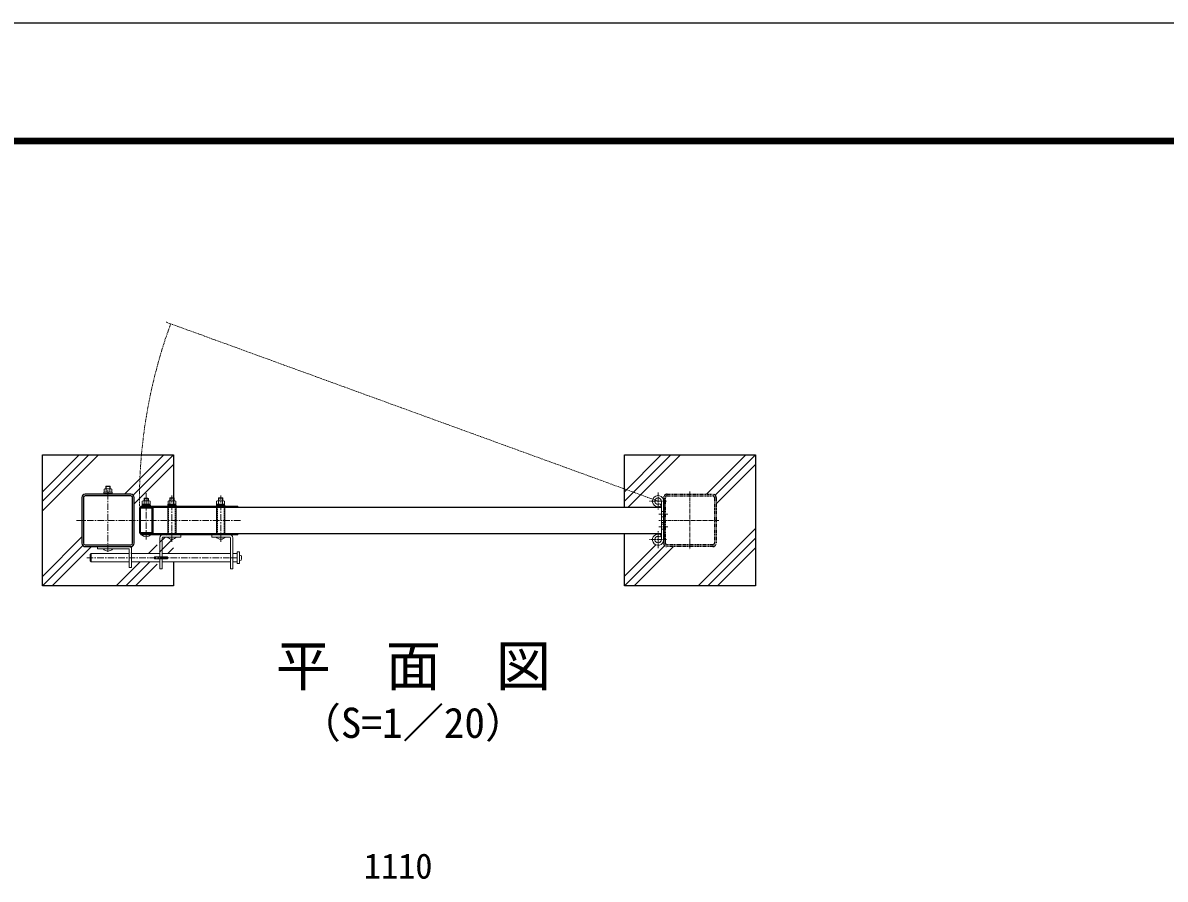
# Model space of a CAD drawing. Units: millimetres, scale not verified. Extents: x -4200 to 4200, y -2970 to 2970.
# Drawn here: x -2641 to -462, y 1336 to 2970 of the extents above; entities that cross this region are included whole.
import ezdxf
from ezdxf.enums import TextEntityAlignment as Align

# ---------------------------------------------------------------- set-up
doc = ezdxf.new("R2010")
doc.units = ezdxf.units.MM
doc.header["$LTSCALE"] = 10
for name, pattern in [('USER1', [2, 1.25, -0.25, 0.25, -0.25]), ('USER2', [1.125, 0.75, -0.125, 0.125, -0.125]), ('USER3', [0.375, 0.25, -0.125]), ('USER4', [1.25, 0.625, -0.125, 0.125, -0.125, 0.125, -0.125])]:
    doc.linetypes.add(name, pattern=pattern)
for name, color, linetype, lineweight in [('0-0_D-TTL-TXT', 7, 'Continuous', 25), ('0-1_D-TTL', 7, 'Continuous', 25), ('0-2_D-STR1', 1, 'Continuous', 25), ('0-4_D-STR-DIM', 7, 'Continuous', 13), ('0-7_D-BMK', 2, 'USER1', 13), ('0-8_D-STR4', 7, 'Continuous', 25), ('0-9_D-STR3', 3, 'Continuous', 13), ('0-A_D-DCR-HCH', 7, 'Continuous', 13)]:
    doc.layers.add(name, color=color, linetype=linetype, lineweight=lineweight)
doc.styles.add('ＭＳ ゴシック', font='')
doc.styles.get('ＭＳ ゴシック').set_extended_font_data('MS Gothic')

msp = doc.modelspace()

# ---------------------------------------------------------------- linework, layer by layer
at = {"layer": '0-1_D-TTL', "color": 2}
msp.add_lwpolyline([(-4200, 2970), (4200, 2970), (4200, -2970), (-4200, -2970)], close=True, dxfattribs=at)
at = {"layer": '0-1_D-TTL'}
for points in [[(-3930, 2750), (3930, 2750), (3930, -2750), (-3930, -2750)], [(-3927.5, 2747.5), (3927.5, 2747.5), (3927.5, -2747.5), (-3927.5, -2747.5)], [(-3925, 2745), (3925, 2745), (3925, -2745), (-3925, -2745)], [(-3922.5, 2742.5), (3922.5, 2742.5), (3922.5, -2742.5), (-3922.5, -2742.5)], [(-3920, 2740), (3920, 2740), (3920, -2740), (-3920, -2740)]]:
    msp.add_lwpolyline(points, close=True, dxfattribs=at)
at = {"layer": '0-2_D-STR1'}
for p, q in [((-2435.14, 2070.76), (-2522.34, 2070.76)), ((-2528.74, 2064.36), (-2528.74, 1977.16)), ((-2525.54, 2064.36), (-2525.54, 1977.16)), ((-2435.14, 2067.56), (-2522.34, 2067.56)), ((-2431.94, 1977.16), (-2431.94, 2064.36)), ((-2428.74, 1977.16), (-2428.74, 2064.36)), ((-1418.74, 2064.36), (-1418.74, 1984.06)), ((-1418.74, 1977.16), (-1418.74, 2064.36)), ((-2418.74, 2044.16), (-2418.74, 1997.36)), ((-2418.74, 2044.16), (-2418.74, 1997.36)), ((-2394.34, 2045.76), (-2417.14, 2045.76)), ((-2394.34, 2045.76), (-2417.14, 2045.76)), ((-2394.34, 2045.76), (-1423.74, 2045.76)), ((-2392.74, 1997.36), (-2392.74, 2044.16)), ((-2392.74, 1997.36), (-2392.74, 2044.16)), ((-2417.14, 1995.76), (-2394.34, 1995.76)), ((-2417.14, 1995.76), (-2394.34, 1995.76)), ((-2394.34, 1995.76), (-1423.74, 1995.76)), ((-1449.74, 1995.76), (-1423.74, 1995.76)), ((-2522.34, 1973.96), (-2435.14, 1973.96)), ((-2522.34, 1970.76), (-2435.14, 1970.76))]:
    msp.add_line(p, q, dxfattribs=at)
at = {"layer": '0-2_D-STR1', "linetype": 'USER4'}
for p, q in [((-1412.34, 2070.76), (-1325.14, 2070.76)), ((-1415.54, 1977.16), (-1415.54, 2064.36)), ((-1412.34, 2067.56), (-1325.14, 2067.56)), ((-1321.94, 2064.36), (-1321.94, 1977.16)), ((-1318.74, 2064.36), (-1318.74, 1977.16)), ((-1325.14, 1973.96), (-1412.34, 1973.96)), ((-1325.14, 1970.76), (-1412.34, 1970.76))]:
    msp.add_line(p, q, dxfattribs=at)
at = {"layer": '0-2_D-STR1'}
msp.add_lwpolyline([(-2417.14, 1997.36), (-2394.34, 1997.36), (-2394.34, 2044.16), (-2417.14, 2044.16)], close=True, dxfattribs=at)
msp.add_lwpolyline([(-2417.14, 1997.36), (-2394.34, 1997.36), (-2394.34, 2044.16), (-2417.14, 2044.16)], close=True, dxfattribs=at)
for centre, radius, start, end in [((-2522.34, 2064.36), 6.4, 90, 180), ((-2435.14, 2064.36), 6.4, 0, 90), ((-2522.34, 2064.36), 3.2, 90, 180), ((-2435.14, 2064.36), 3.2, 0, 90), ((-2417.14, 2044.16), 1.6, 90, 180), ((-2417.14, 2044.16), 1.6, 90, 180), ((-2394.34, 2044.16), 1.6, 0, 90), ((-2394.34, 2044.16), 1.6, 0, 90), ((-2417.14, 1997.36), 1.6, 180, 270), ((-2417.14, 1997.36), 1.6, 180, 270), ((-2394.34, 1997.36), 1.6, 270, 0), ((-2394.34, 1997.36), 1.6, 270, 0), ((-2522.34, 1977.16), 6.4, 180, 270), ((-2522.34, 1977.16), 3.2, 180, 270), ((-2435.14, 1977.16), 6.4, 270, 0), ((-2435.14, 1977.16), 3.2, 270, 0)]:
    msp.add_arc(centre, radius, start, end, dxfattribs=at)
at = {"layer": '0-2_D-STR1', "linetype": 'USER4'}
for centre, radius, start, end in [((-1412.34, 2064.36), 6.4, 90, 180), ((-1325.14, 2064.36), 6.4, 0, 90), ((-1412.34, 2064.36), 3.2, 90, 180), ((-1325.14, 2064.36), 3.2, 0, 90), ((-1412.34, 1977.16), 6.4, 180, 270), ((-1412.34, 1977.16), 3.2, 180, 270), ((-1325.14, 1977.16), 6.4, 270, 0), ((-1325.14, 1977.16), 3.2, 270, 0)]:
    msp.add_arc(centre, radius, start, end, dxfattribs=at)
at = {"layer": '0-7_D-BMK', "linetype": 'USER4'}
msp.add_line((-1429.44, 2057.46), (-2368.99, 2399.43), dxfattribs=at)
at = {"layer": '0-7_D-BMK'}
for p, q in [((-2478.74, 1960.76), (-2478.74, 2080.76)), ((-2405.74, 1984.46), (-2405.74, 2072.53)), ((-2405.74, 2051.06), (-2405.74, 2042.76)), ((-2356.74, 1979.96), (-2356.74, 2068.03)), ((-2263.74, 1979.96), (-2263.74, 2068.03)), ((-2538.74, 2020.76), (-2224.99, 2020.76)), ((-2405.74, 1990.46), (-2405.74, 1998.76)), ((-2356.74, 1990.46), (-2356.74, 1998.76)), ((-2356.74, 1996.46), (-2356.74, 1985.96)), ((-2263.74, 1996.46), (-2263.74, 1985.96)), ((-2478.74, 1963.26), (-2478.74, 1973.76)), ((-2519.24, 1949.46), (-2231.74, 1949.46))]:
    msp.add_line(p, q, dxfattribs=at)
at = {"layer": '0-7_D-BMK', "linetype": 'USER2'}
for p, q in [((-1429.44, 2073.73), (-1429.44, 2041.2)), ((-1368.74, 2075.76), (-1368.74, 1965.76)), ((-1413.18, 2057.46), (-1445.71, 2057.46)), ((-1410.54, 2032.76), (-1428.24, 2032.76)), ((-1313.74, 2020.76), (-1428.24, 2020.76)), ((-1410.54, 2008.76), (-1428.24, 2008.76)), ((-1413.18, 1984.06), (-1445.71, 1984.06)), ((-1429.44, 1967.8), (-1429.44, 2000.33))]:
    msp.add_line(p, q, dxfattribs=at)
at = {"layer": '0-7_D-BMK', "linetype": 'USER4'}
msp.add_arc((-1429.44, 2057.46), 989.39, 160, 180.54432, dxfattribs=at)
at = {"layer": '0-8_D-STR4'}
for p, q in [((-2603.74, 1895.76), (-2603.74, 2145.76)), ((-1493.74, 2045.76), (-1493.74, 2145.76)), ((-1493.74, 1895.76), (-1493.74, 1995.76)), ((-2353.74, 1941.46), (-2353.74, 1895.76)), ((-2353.74, 1895.76), (-2603.74, 1895.76)), ((-1243.74, 1895.76), (-1493.74, 1895.76))]:
    msp.add_line(p, q, dxfattribs=at)
for points in [[(-2603.74, 2145.76), (-2353.74, 2145.76), (-2353.74, 2045.76)], [(-1493.74, 2145.76), (-1243.74, 2145.76), (-1243.74, 1895.76)]]:
    msp.add_lwpolyline(points, dxfattribs=at)
at = {"layer": '0-9_D-STR3'}
for p, q in [((-2486.74, 2072.36), (-2486.74, 2070.76)), ((-2486.74, 2070.76), (-2470.74, 2070.76)), ((-2486.44, 2074.36), (-2471.04, 2074.36)), ((-2486.44, 2072.36), (-2486.44, 2074.36)), ((-2471.04, 2072.36), (-2486.44, 2072.36)), ((-2486.24, 2074.36), (-2486.24, 2080.16)), ((-2486.24, 2074.36), (-2471.24, 2074.36)), ((-2484.52, 2080.86), (-2472.97, 2080.86)), ((-2482.74, 2080.86), (-2482.74, 2085.58)), ((-2482.49, 2074.36), (-2482.49, 2080.16)), ((-2482.06, 2080.86), (-2482.06, 2086.26)), ((-2475.41, 2086.26), (-2482.06, 2086.26)), ((-2479.24, 2074.36), (-2479.24, 2072.36)), ((-2478.24, 2074.36), (-2478.24, 2072.36)), ((-2475.41, 2080.86), (-2475.41, 2086.26)), ((-2475.41, 2086.26), (-2474.74, 2085.58)), ((-2474.99, 2074.36), (-2474.99, 2080.16)), ((-2474.74, 2080.86), (-2474.74, 2085.58)), ((-2471.24, 2074.36), (-2471.24, 2080.16)), ((-2471.04, 2074.36), (-2471.04, 2072.36)), ((-2413.74, 2049.66), (-2413.74, 2048.06)), ((-2413.44, 2051.66), (-2398.04, 2051.66)), ((-2413.44, 2049.66), (-2413.44, 2051.66)), ((-2398.04, 2049.66), (-2413.44, 2049.66)), ((-2413.24, 2051.66), (-2413.24, 2057.46)), ((-2413.24, 2051.66), (-2398.24, 2051.66)), ((-2411.52, 2058.16), (-2399.97, 2058.16)), ((-2409.74, 2058.16), (-2409.74, 2062.78)), ((-2409.49, 2051.66), (-2409.49, 2057.46)), ((-2409.06, 2058.16), (-2409.06, 2063.46)), ((-2402.41, 2063.46), (-2409.06, 2063.46)), ((-2406.24, 2051.66), (-2406.24, 2049.66)), ((-2405.24, 2051.66), (-2405.24, 2049.66)), ((-2402.41, 2058.16), (-2402.41, 2063.46)), ((-2402.41, 2063.46), (-2401.74, 2062.78)), ((-2401.99, 2051.66), (-2401.99, 2057.46)), ((-2401.74, 2058.16), (-2401.74, 2062.78)), ((-2398.24, 2051.66), (-2398.24, 2057.46)), ((-2398.04, 2051.66), (-2398.04, 2049.66)), ((-2364.74, 2049.66), (-2364.74, 2048.06)), ((-2364.44, 2051.66), (-2349.04, 2051.66)), ((-2364.44, 2049.66), (-2364.44, 2051.66)), ((-2349.04, 2049.66), (-2364.44, 2049.66)), ((-2364.24, 2051.66), (-2364.24, 2057.46)), ((-2364.24, 2051.66), (-2349.24, 2051.66)), ((-2362.52, 2058.16), (-2350.97, 2058.16)), ((-2360.74, 2058.16), (-2360.74, 2063.28)), ((-2360.49, 2051.66), (-2360.49, 2057.46)), ((-2360.06, 2058.16), (-2360.06, 2063.96)), ((-2353.41, 2063.96), (-2360.06, 2063.96)), ((-2357.24, 2051.66), (-2357.24, 2049.66)), ((-2356.24, 2051.66), (-2356.24, 2049.66)), ((-2353.41, 2058.16), (-2353.41, 2063.96)), ((-2353.41, 2063.96), (-2352.74, 2063.28)), ((-2352.99, 2051.66), (-2352.99, 2057.46)), ((-2352.74, 2058.16), (-2352.74, 2063.28)), ((-2349.24, 2051.66), (-2349.24, 2057.46)), ((-2349.04, 2051.66), (-2349.04, 2049.66)), ((-2271.99, 2049.66), (-2271.99, 2048.06)), ((-2271.69, 2051.66), (-2256.29, 2051.66)), ((-2271.69, 2049.66), (-2271.69, 2051.66)), ((-2256.29, 2049.66), (-2271.69, 2049.66)), ((-2271.49, 2051.66), (-2271.49, 2057.46)), ((-2271.49, 2051.66), (-2256.49, 2051.66)), ((-2269.77, 2058.16), (-2258.22, 2058.16)), ((-2267.74, 2058.16), (-2267.74, 2063.28)), ((-2267.74, 2051.66), (-2267.74, 2057.46)), ((-2267.06, 2058.16), (-2267.06, 2063.96)), ((-2260.42, 2063.96), (-2267.06, 2063.96)), ((-2264.49, 2051.66), (-2264.49, 2049.66)), ((-2263.49, 2051.66), (-2263.49, 2049.66)), ((-2260.42, 2058.16), (-2260.42, 2063.96)), ((-2260.42, 2063.96), (-2259.74, 2063.28)), ((-2260.24, 2051.66), (-2260.24, 2057.46)), ((-2259.74, 2058.16), (-2259.74, 2063.28)), ((-2256.49, 2051.66), (-2256.49, 2057.46)), ((-2256.29, 2051.66), (-2256.29, 2049.66)), ((-1423.24, 2048.74), (-1425.85, 2052.41)), ((-1423.24, 2057.46), (-1423.24, 1984.06)), ((-2416.24, 2048.06), (-2416.24, 2045.76)), ((-2416.24, 2048.06), (-2231.24, 2048.06)), ((-2416.24, 2045.76), (-2231.24, 2045.76)), ((-2413.74, 2048.06), (-2397.74, 2048.06)), ((-2364.74, 2048.06), (-2348.74, 2048.06)), ((-2273.49, 2048.06), (-2263.99, 2048.06)), ((-2271.99, 2048.06), (-2255.99, 2048.06)), ((-2231.24, 2048.06), (-2231.24, 2045.76)), ((-1418.74, 2037.76), (-1423.24, 2037.76)), ((-1418.74, 2027.76), (-1423.24, 2027.76)), ((-1418.74, 2017.01), (-1423.24, 2017.01)), ((-1418.74, 2013.76), (-1423.24, 2013.76)), ((-2416.24, 1993.46), (-2416.24, 1995.76)), ((-2416.24, 1995.76), (-2231.24, 1995.76)), ((-2416.24, 1993.46), (-2231.24, 1993.46)), ((-2414.74, 1993.46), (-2396.74, 1993.46)), ((-2413.74, 1993.46), (-2397.74, 1993.46)), ((-2375.24, 1987.46), (-2375.24, 1928.46)), ((-2373.74, 1993.46), (-2339.74, 1993.46)), ((-2373.74, 1988.96), (-2339.74, 1988.96)), ((-2365.74, 1988.96), (-2347.74, 1988.96)), ((-2364.74, 1988.96), (-2348.74, 1988.96)), ((-2339.74, 1988.96), (-2339.74, 1993.46)), ((-2246.74, 1993.46), (-2280.74, 1993.46)), ((-2280.74, 1988.96), (-2280.74, 1993.46)), ((-2246.74, 1988.96), (-2280.74, 1988.96)), ((-2272.74, 1988.96), (-2254.74, 1988.96)), ((-2271.74, 1988.96), (-2255.74, 1988.96)), ((-2245.24, 1987.46), (-2245.24, 1928.46)), ((-2231.24, 1993.46), (-2231.24, 1995.76)), ((-1423.24, 1992.78), (-1425.85, 1989.12)), ((-1418.74, 2003.76), (-1423.24, 2003.76)), ((-2498.74, 1970.76), (-2437.74, 1970.76)), ((-2498.74, 1970.76), (-2498.74, 1966.26)), ((-2498.74, 1966.26), (-2438.74, 1966.26)), ((-2438.24, 1965.76), (-2438.24, 1930.76)), ((-2433.74, 1966.76), (-2433.74, 1930.76)), ((-2510.49, 1957.46), (-2438.24, 1957.46)), ((-2510.49, 1957.46), (-2510.49, 1941.46)), ((-2433.74, 1957.46), (-2379.74, 1957.46)), ((-2379.74, 1941.46), (-2433.74, 1941.46)), ((-2375.24, 1957.46), (-2245.24, 1957.46)), ((-2245.24, 1941.46), (-2375.24, 1941.46)), ((-2240.74, 1957.46), (-2232.49, 1957.46)), ((-2232.49, 1941.46), (-2240.74, 1941.46)), ((-2227.99, 1944.21), (-2227.99, 1954.71)), ((-2227.09, 1954.71), (-2227.99, 1954.71)), ((-2227.09, 1944.21), (-2227.99, 1944.21)), ((-2224.09, 1947.21), (-2224.09, 1951.71)), ((-2438.24, 1930.76), (-2433.74, 1930.76))]:
    msp.add_line(p, q, dxfattribs=at)
at = {"layer": '0-9_D-STR3', "linetype": 'USER3'}
for p, q in [((-2363.09, 2045.76), (-2363.09, 1995.76)), ((-2350.39, 1995.76), (-2350.39, 2045.76)), ((-2270.09, 2045.76), (-2270.09, 1995.76)), ((-2257.39, 1995.76), (-2257.39, 2045.76))]:
    msp.add_line(p, q, dxfattribs=at)
at = {"layer": '0-9_D-STR3'}
for points in [[(-2486.74, 2072.36), (-2470.74, 2072.36), (-2470.74, 2070.76)], [(-2474.74, 2085.58), (-2482.74, 2085.58), (-2482.06, 2086.26)], [(-2413.74, 2049.66), (-2397.74, 2049.66), (-2397.74, 2048.06)], [(-2401.74, 2062.78), (-2409.74, 2062.78), (-2409.06, 2063.46)], [(-2364.74, 2049.66), (-2348.74, 2049.66), (-2348.74, 2048.06)], [(-2352.74, 2063.28), (-2360.74, 2063.28), (-2360.06, 2063.96)], [(-2271.99, 2049.66), (-2255.99, 2049.66), (-2255.99, 2048.06)], [(-2259.74, 2063.28), (-2267.74, 2063.28), (-2267.06, 2063.96)], [(-2364.69, 1995.76), (-2348.79, 1995.76), (-2348.79, 2045.76)], [(-2348.79, 2045.76), (-2364.69, 2045.76), (-2364.69, 1995.76)], [(-2271.69, 1995.76), (-2255.79, 1995.76), (-2255.79, 2045.76)], [(-2255.79, 2045.76), (-2271.69, 2045.76), (-2271.69, 1995.76)], [(-2379.74, 1987.46), (-2379.74, 1928.46), (-2375.24, 1928.46)], [(-2240.74, 1987.46), (-2240.74, 1928.46), (-2245.24, 1928.46)], [(-2438.24, 1941.46), (-2510.49, 1941.46), (-2512.49, 1943.46), (-2512.49, 1955.46), (-2510.49, 1957.46)]]:
    msp.add_lwpolyline(points, dxfattribs=at)
for points in [[(-2389.99, 1947.46), (-2364.99, 1947.46), (-2364.99, 1951.46), (-2389.99, 1951.46)], [(-2232.49, 1938.46), (-2227.99, 1938.46), (-2227.99, 1960.46), (-2232.49, 1960.46)]]:
    msp.add_lwpolyline(points, close=True, dxfattribs=at)
for centre, radius, start, end in [((-2484.36, 2078.02), 2.85, 48.83491, 131.16509), ((-2478.74, 2070.47), 10.39, 68.85295, 111.14705), ((-2473.11, 2078.02), 2.85, 48.86505, 131.13495), ((-2411.36, 2055.32), 2.85, 48.83491, 131.16509), ((-2405.74, 2047.77), 10.39, 68.85295, 111.14705), ((-2400.11, 2055.32), 2.85, 48.86505, 131.13495), ((-2362.36, 2055.32), 2.85, 48.83491, 131.16509), ((-2356.74, 2047.77), 10.39, 68.85295, 111.14705), ((-2351.11, 2055.32), 2.85, 48.86505, 131.13495), ((-2269.62, 2055.32), 2.85, 48.83491, 131.16509), ((-2263.99, 2047.77), 10.39, 68.85295, 111.14705), ((-2258.37, 2055.32), 2.85, 48.86505, 131.13495), ((-1429.44, 2057.46), 10.7, 0, 305.41111), ((-1429.44, 2057.46), 6.2, 0, 305.41111), ((-2405.74, 2001.59), 12.12, 222.07502, 317.92498), ((-2373.74, 1987.46), 6, 90, 180), ((-2373.74, 1987.46), 1.5, 90, 180), ((-2356.74, 1997.09), 12.12, 222.07502, 317.92498), ((-2263.74, 1997.09), 12.12, 222.07502, 317.92498), ((-2246.74, 1987.46), 6, 0, 90), ((-2246.74, 1987.46), 1.5, 0, 90), ((-1429.44, 1984.06), 10.7, 54.58889, 0), ((-1429.44, 1984.06), 6.2, 54.58889, 0), ((-2478.74, 1974.39), 12.12, 222.07502, 317.92498), ((-2438.74, 1965.76), 0.5, 0, 90), ((-2437.74, 1966.76), 4, 0, 90), ((-2227.09, 1951.71), 3, 0, 90), ((-2227.09, 1947.21), 3, 270, 0)]:
    msp.add_arc(centre, radius, start, end, dxfattribs=at)
at = {"layer": '0-A_D-DCR-HCH'}
for p, q in [((-2603.74, 2057.13), (-2515.11, 2145.76)), ((-2603.74, 2038.74), (-2496.72, 2145.76)), ((-2603.74, 2075.51), (-2533.49, 2145.76)), ((-2447.13, 2070.76), (-2372.13, 2145.76)), ((-2430.62, 2068.89), (-2353.74, 2145.76)), ((-1493.74, 2075.51), (-1423.49, 2145.76)), ((-1493.74, 2057.13), (-1405.11, 2145.76)), ((-1486.72, 2045.76), (-1386.72, 2145.76)), ((-1337.13, 2070.76), (-1262.13, 2145.76)), ((-1320.62, 2068.89), (-1243.74, 2145.76)), ((-2428.74, 2052.38), (-2353.74, 2127.38)), ((-1318.74, 2052.38), (-1243.74, 2127.38)), ((-1353.08, 1895.76), (-1243.74, 2005.1)), ((-2603.3, 1914.6), (-2528.74, 1989.15)), ((-2380.24, 1978.6), (-2369.88, 1988.96)), ((-2380.24, 1960.21), (-2356.29, 1984.16)), ((-2366.49, 1992.35), (-2365.38, 1993.46)), ((-1334.69, 1895.76), (-1243.74, 1986.71)), ((-2603.74, 1895.76), (-2526.87, 1972.64)), ((-2585.36, 1895.76), (-2510.36, 1970.76)), ((-2401.38, 1957.46), (-2384.74, 1974.1)), ((-2364.61, 1957.46), (-2353.74, 1968.33)), ((-1493.74, 1895.76), (-1416.87, 1972.64)), ((-1493.3, 1914.6), (-1433.66, 1974.23)), ((-1475.36, 1895.76), (-1400.36, 1970.76)), ((-1316.31, 1895.76), (-1243.74, 1968.33)), ((-2463.08, 1895.76), (-2417.38, 1941.46)), ((-2444.69, 1895.76), (-2398.99, 1941.46)), ((-2433.74, 1957.38), (-2434.83, 1958.46)), ((-2426.31, 1895.76), (-2384.74, 1937.33))]:
    msp.add_line(p, q, dxfattribs=at)

# ---------------------------------------------------------------- texts
at = {"layer": '0-0_D-TTL-TXT', "style": 'ＭＳ ゴシック'}
for s, height, p in [('平\u3000面\u3000図', 76.98, (-2158.74, 1681.68)), ('（S=1／20）', 57.7, (-2113.25, 1588.48))]:
    msp.add_text(s, height=height, dxfattribs=at).set_placement(p, align=Align.BOTTOM_LEFT)
at = {"layer": '0-4_D-STR-DIM', "style": 'ＭＳ ゴシック'}
msp.add_text('1110', height=48.09, dxfattribs=at).set_placement((-1990.64, 1322.85), align=Align.BOTTOM_LEFT)

doc.saveas('drawing.dxf')
